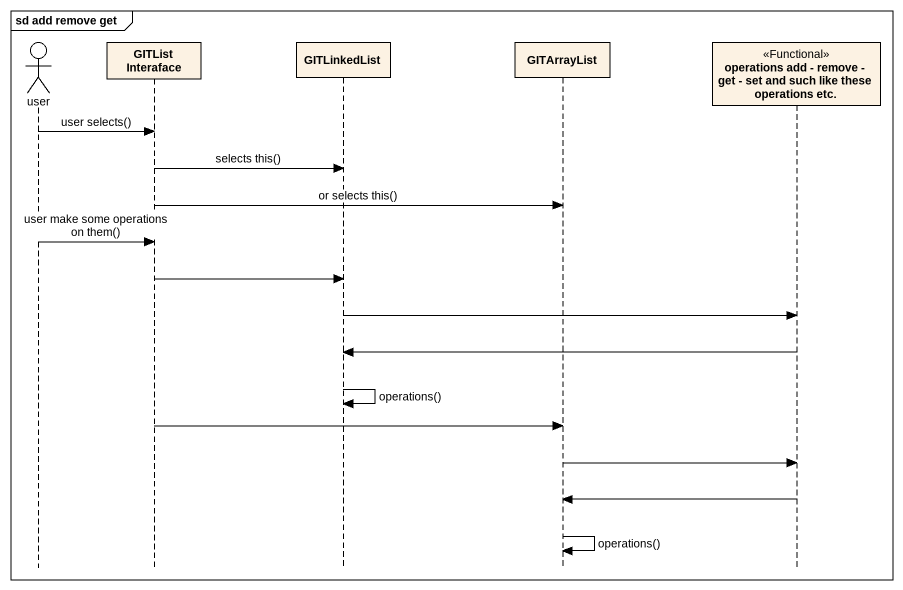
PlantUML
@startuml
mainframe sd add remove get
hide footbox
actor user
participant "GITList Interaface" as GITList_Interaface
participant GITLinkedList
participant GITArrayList
participant "operations add - remove - get - set and such like these operations etc." as operations_add_remove_get <<Functional>>

user -> GITList_Interaface : user selects()
GITList_Interaface -> GITLinkedList : selects this()
GITList_Interaface -> GITArrayList : or selects this()
user -> GITList_Interaface : user make some operations on them()
GITList_Interaface -> GITLinkedList
GITLinkedList -> operations_add_remove_get
operations_add_remove_get -> GITLinkedList
GITLinkedList -> GITLinkedList : operations()
GITList_Interaface -> GITArrayList
GITArrayList -> operations_add_remove_get
operations_add_remove_get -> GITArrayList
GITArrayList -> GITArrayList : operations()
@enduml
